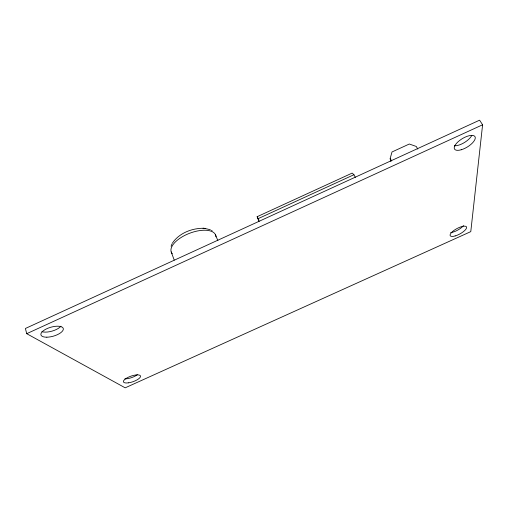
<?xml version="1.0" encoding="UTF-8"?>
<svg xmlns="http://www.w3.org/2000/svg" width="508" height="508" viewBox="0 0 508 508"><rect width="100%" height="100%" fill="white"/><g stroke="black" fill="none" stroke-linecap="round" stroke-linejoin="round"><path stroke-width="0.76" d="M482.6 124.784L470.783 231.629L125.19 387.826L26.714 333.686L25.4 328.473L479.603 120.174L482.6 124.784L26.714 333.686M390.506 161.252L390.188 158.413L392.005 151.968L409.315 144.018L416.255 146.456L417.792 149.066M171.094 246.221L172.028 243.827M172.403 243.129C179.102 233.115 191.897 228.162 203.638 228.27M259.074 221.52L257.143 216.7L352.165 173.095L353.93 174.72L355.34 177.375M257.867 218.789L353.93 174.72M204.578 228.346L210.356 229.768M203.035 228.232L205.245 228.39M211.48 230.372L212.154 230.829M390.188 158.413L391.668 161.042M257.143 216.7L258.966 220.199M215.481 234.779L217.856 240.64M171.209 251.93L174.219 260.083M172.295 253.74A23.743 10.96 -21.1 0 1 189.37 233.363A23.743 10.96 -21.1 0 1 215.925 236.823M137.37 374.694A8.998 3.004 -19 0 1 124.841 378.847M463.493 225.596A9.239 3.105 -28.4 0 1 450.647 232.607M60.966 326.193A11.582 4.699 -15.9 0 1 41.91 331.673M471.83 135.363A11.932 4.928 -31.5 0 1 454.336 145.796M128.41 382.848A9.023 2.965 -19.1 0 0 140.5 376.022A9.023 2.965 -19.1 0 0 126.975 377.914A9.023 2.965 -19.1 0 0 128.41 382.848M455.187 235.934A9.265 3.067 -28.3 0 0 466.56 227.019A9.265 3.067 -28.3 0 0 453.288 230.93A9.265 3.067 -28.3 0 0 455.187 235.934M46.831 337.191A11.62 4.648 -16 0 0 63.341 328.86A11.62 4.648 -16 0 0 46.139 329.044A11.62 4.648 -16 0 0 46.831 337.191M461.213 149.771A11.97 4.877 -31.3 0 0 475.12 136.906A11.97 4.877 -31.3 0 0 457.93 141.903A11.97 4.877 -31.3 0 0 461.213 149.771"/></g></svg>
